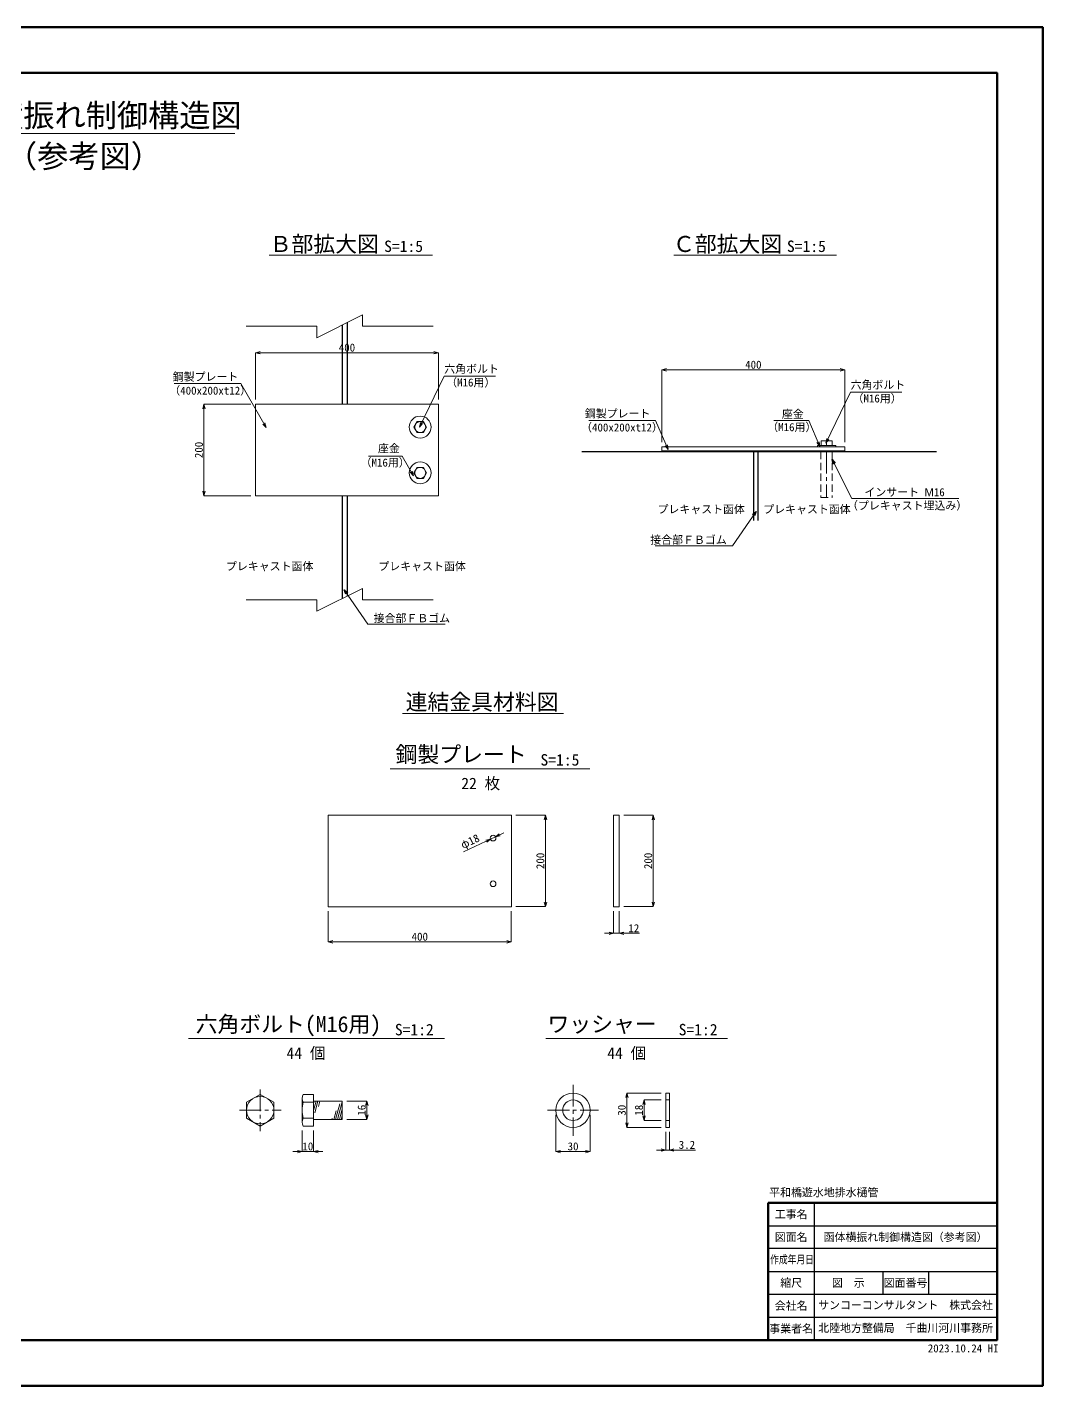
# Model space of a CAD drawing. Header units: millimetres. Extents: x 0 to 25230, y 0 to 17820.
# Drawn here: x 11911 to 25230, y 0 to 17820 of the extents above; entities that cross this region are included whole.
import ezdxf
from ezdxf.enums import TextEntityAlignment as Align

# ---------------------------------------------------------------- set-up
doc = ezdxf.new("R2010")
doc.units = ezdxf.units.MM
doc.header["$LTSCALE"] = 30
doc.linetypes.add('CENTER2', pattern=[28.575, 19.05, -3.175, 3.175, -3.175])
doc.linetypes.add('HIDDEN2', pattern=[4.7625, 3.175, -1.5875])
for name, color, linetype, lineweight in [('0その他', 7, 'Continuous', 13), ('0タイトル', 7, 'Continuous', 13), ('0中心線', 7, 'CENTER2', 5), ('0寸法', 7, 'Continuous', 5), ('0文字', 41, 'Continuous', 5), ('1Pca-BOX', 3, 'Continuous', 25), ('3インサート', 32, 'Continuous', 13), ('3金具', 243, 'Continuous', 13), ('D-TTL', 2, 'Continuous', 50), ('D-TTL-FRAM', 2, 'Continuous', 50), ('D-TTL-LINE', 7, 'Continuous', 25), ('D-TTL-TXT', 7, 'Continuous', 25)]:
    doc.layers.add(name, color=color, linetype=linetype, lineweight=lineweight)
doc.styles.get("Standard").update_dxf_attribs({"font": 'MS Gothic.ttf'})
doc.styles.add('寸法文字', font='MS Gothic.ttf')
doc.dimstyles.new('1／2', dxfattribs={"dimscale": 30, "dimtxt": 3.5, "dimasz": 2, "dimexe": 0, "dimexo": 2, "dimgap": 0.5, "dimtad": 1, "dimdec": 1, "dimlfac": 0.066667, "dimzin": 9, "dimdsep": 46, "dimtxsty": '寸法文字', "dimblk": 'OPEN30', "dimcen": 2.5, "dimclrd": 256, "dimclre": 256, "dimclrt": 256, "dimadec": 0, "dimazin": 0, "dimtfac": 1, "dimtdec": 1, "dimtmove": 0, "dimatfit": 3, "dimldrblk": 'OPEN30', "dimfxl": 1, "dimlwd": -1, "dimlwe": -1, "dimarcsym": 0})
doc.dimstyles.new('1／5', dxfattribs={"dimscale": 30, "dimtxt": 3.5, "dimasz": 2, "dimexe": 0, "dimexo": 2, "dimgap": 0.5, "dimtad": 1, "dimdec": 0, "dimlfac": 0.166667, "dimzin": 1, "dimdsep": 46, "dimtxsty": '寸法文字', "dimblk": 'OPEN30', "dimcen": 2.5, "dimclrd": 256, "dimclre": 256, "dimclrt": 256, "dimadec": 0, "dimazin": 0, "dimtfac": 1, "dimtdec": 0, "dimtmove": 0, "dimatfit": 3, "dimldrblk": 'OPEN30', "dimfxl": 1, "dimlwd": -1, "dimlwe": -1, "dimarcsym": 0})
doc.dimstyles.get("Standard").update_dxf_attribs({"dimscale": 30, "dimtxt": 3.5, "dimasz": 2, "dimexe": 0, "dimexo": 2, "dimgap": 0.5, "dimtad": 1, "dimdec": 0, "dimzin": 1, "dimdsep": 46, "dimtxsty": 'Standard', "dimblk": 'OPEN30', "dimcen": 2.5, "dimclrd": 256, "dimclre": 256, "dimclrt": 256, "dimadec": 0, "dimazin": 0, "dimtfac": 1, "dimtdec": 0, "dimtmove": 0, "dimatfit": 3, "dimldrblk": 'OPEN30', "dimfxl": 1, "dimlwd": -1, "dimlwe": -1, "dimarcsym": 0})

# ---------------------------------------------------------------- blocks, each defined once
blk = doc.blocks.new('_Open30')
at = {"color": 0, "linetype": 'ByBlock', "lineweight": -2}
for p, q in [((-1, 0.27), (0, 0)), ((0, 0), (-1, -0.27)), ((0, 0), (-1, 0))]:
    blk.add_line(p, q, dxfattribs=at)
blk = doc.blocks.new('*D1')
at = {"layer": '0寸法', "transparency": 16777216}
for p, q in [((20234, 12376), (20234, 13325)), ((22574, 13325), (20294, 13325)), ((22634, 12376), (22634, 13325))]:
    blk.add_line(p, q, dxfattribs=at)
at = {"layer": 'Defpoints', "color": 0, "transparency": 16777216}
for p in [(20234, 13325), (20234, 12316), (22634, 12316)]:
    blk.add_point(p, dxfattribs=at)
at = {"layer": '0寸法', "transparency": 16777216, "xscale": 60, "yscale": 60, "zscale": 60, "rotation": 180}
blk.add_blockref('_Open30', (20234, 13325), dxfattribs=at)
at = {"layer": '0寸法', "transparency": 16777216, "xscale": 60, "yscale": 60, "zscale": 60}
blk.add_blockref('_Open30', (22634, 13325), dxfattribs=at)
at = {"layer": '0寸法', "transparency": 16777216, "insert": (21434, 13393), "char_height": 105, "attachment_point": 5, "style": '寸法文字'}
blk.add_mtext('400', dxfattribs=at)
blk = doc.blocks.new('*D2')
at = {"layer": '0寸法', "transparency": 16777216}
for p, q in [((14905, 12935), (14905, 13550)), ((14965, 13550), (17245, 13550)), ((17305, 12935), (17305, 13550))]:
    blk.add_line(p, q, dxfattribs=at)
at = {"layer": 'Defpoints', "color": 0, "transparency": 16777216}
for p in [(17305, 13550), (14905, 12875), (17305, 12875)]:
    blk.add_point(p, dxfattribs=at)
at = {"layer": '0寸法', "transparency": 16777216, "xscale": 60, "yscale": 60, "zscale": 60, "rotation": 180}
blk.add_blockref('_Open30', (14905, 13550), dxfattribs=at)
at = {"layer": '0寸法', "transparency": 16777216, "xscale": 60, "yscale": 60, "zscale": 60}
blk.add_blockref('_Open30', (17305, 13550), dxfattribs=at)
at = {"layer": '0寸法', "transparency": 16777216, "insert": (16105, 13617), "char_height": 105, "attachment_point": 5, "style": '寸法文字'}
blk.add_mtext('400', dxfattribs=at)
blk = doc.blocks.new('*D3')
at = {"layer": '0寸法', "transparency": 16777216}
for p, q in [((14845, 12875), (14230, 12875)), ((14230, 12815), (14230, 11735)), ((14845, 11675), (14230, 11675))]:
    blk.add_line(p, q, dxfattribs=at)
at = {"layer": 'Defpoints', "color": 0, "transparency": 16777216}
for p in [(14905, 12875), (14230, 11675), (14905, 11675)]:
    blk.add_point(p, dxfattribs=at)
at = {"layer": '0寸法', "transparency": 16777216, "xscale": 60, "yscale": 60, "zscale": 60}
for p, rotation in [((14230, 12875), 90), ((14230, 11675), 270)]:
    blk.add_blockref('_Open30', p, dxfattribs=dict(at, rotation=rotation))
at = {"layer": '0寸法', "transparency": 16777216, "insert": (14163, 12275), "char_height": 105, "attachment_point": 5, "rotation": 90, "style": '寸法文字'}
blk.add_mtext('200', dxfattribs=at)
blk = doc.blocks.new('*D4')
at = {"layer": '0寸法', "transparency": 16777216}
for p, q in [((19734, 7485), (20122, 7485)), ((20122, 7425), (20122, 6345)), ((19734, 6285), (20122, 6285))]:
    blk.add_line(p, q, dxfattribs=at)
at = {"layer": 'Defpoints', "color": 0, "transparency": 16777216}
for p in [(19674, 7485), (19674, 6285), (20122, 6285)]:
    blk.add_point(p, dxfattribs=at)
at = {"layer": '0寸法', "transparency": 16777216, "xscale": 60, "yscale": 60, "zscale": 60}
for p, rotation in [((20122, 7485), 90), ((20122, 6285), 270)]:
    blk.add_blockref('_Open30', p, dxfattribs=dict(at, rotation=rotation))
at = {"layer": '0寸法', "transparency": 16777216, "insert": (20055, 6885), "char_height": 105, "attachment_point": 5, "rotation": 90, "style": '寸法文字'}
blk.add_mtext('200', dxfattribs=at)
blk = doc.blocks.new('*D5')
at = {"layer": '0寸法', "transparency": 16777216}
for p, q in [((19602, 6225), (19602, 5935)), ((19674, 6225), (19674, 5935)), ((19542, 5935), (19482, 5935)), ((19602, 5935), (19674, 5935)), ((19734, 5935), (19940, 5935))]:
    blk.add_line(p, q, dxfattribs=at)
at = {"layer": 'Defpoints', "color": 0, "transparency": 16777216}
for p in [(19602, 6285), (19674, 6285), (19674, 5935)]:
    blk.add_point(p, dxfattribs=at)
at = {"layer": '0寸法', "transparency": 16777216, "xscale": 60, "yscale": 60, "zscale": 60}
blk.add_blockref('_Open30', (19602, 5935), dxfattribs=at)
at = {"layer": '0寸法', "transparency": 16777216, "xscale": 60, "yscale": 60, "zscale": 60, "rotation": 180}
blk.add_blockref('_Open30', (19674, 5935), dxfattribs=at)
at = {"layer": '0寸法', "transparency": 16777216, "insert": (19867, 6002), "char_height": 105, "attachment_point": 5, "style": '寸法文字'}
blk.add_mtext('12', dxfattribs=at)
blk = doc.blocks.new('*D6')
at = {"layer": '0寸法', "transparency": 16777216}
for p, q in [((18320, 7485), (18709, 7485)), ((18709, 7425), (18709, 6345)), ((18320, 6285), (18709, 6285))]:
    blk.add_line(p, q, dxfattribs=at)
at = {"layer": 'Defpoints', "color": 0, "transparency": 16777216}
for p in [(18260, 7485), (18260, 6285), (18709, 6285)]:
    blk.add_point(p, dxfattribs=at)
at = {"layer": '0寸法', "transparency": 16777216, "xscale": 60, "yscale": 60, "zscale": 60}
for p, rotation in [((18709, 7485), 90), ((18709, 6285), 270)]:
    blk.add_blockref('_Open30', p, dxfattribs=dict(at, rotation=rotation))
at = {"layer": '0寸法', "transparency": 16777216, "insert": (18641, 6885), "char_height": 105, "attachment_point": 5, "rotation": 90, "style": '寸法文字'}
blk.add_mtext('200', dxfattribs=at)
blk = doc.blocks.new('*D7')
at = {"layer": '0寸法', "transparency": 16777216}
for p, q in [((15860, 6225), (15860, 5824)), ((18260, 6225), (18260, 5824)), ((15920, 5824), (18200, 5824))]:
    blk.add_line(p, q, dxfattribs=at)
at = {"layer": 'Defpoints', "color": 0, "transparency": 16777216}
for p in [(15860, 6285), (18260, 6285), (18260, 5824)]:
    blk.add_point(p, dxfattribs=at)
at = {"layer": '0寸法', "transparency": 16777216, "xscale": 60, "yscale": 60, "zscale": 60, "rotation": 180}
blk.add_blockref('_Open30', (15860, 5824), dxfattribs=at)
at = {"layer": '0寸法', "transparency": 16777216, "xscale": 60, "yscale": 60, "zscale": 60}
blk.add_blockref('_Open30', (18260, 5824), dxfattribs=at)
at = {"layer": '0寸法', "transparency": 16777216, "insert": (17060, 5891), "char_height": 105, "attachment_point": 5, "style": '寸法文字'}
blk.add_mtext('400', dxfattribs=at)
blk = doc.blocks.new('*D8')
at = {"layer": '0寸法', "ltscale": 20, "transparency": 16777216}
for p, q in [((15517, 3347), (15517, 3072)), ((15667, 3347), (15667, 3072)), ((15457, 3072), (15397, 3072)), ((15667, 3072), (15517, 3072)), ((15727, 3072), (15787, 3072))]:
    blk.add_line(p, q, dxfattribs=at)
at = {"layer": 'Defpoints', "color": 0, "ltscale": 20, "transparency": 16777216}
for p in [(15517, 3407), (15667, 3407), (15517, 3072)]:
    blk.add_point(p, dxfattribs=at)
at = {"layer": '0寸法', "ltscale": 20, "transparency": 16777216, "xscale": 60, "yscale": 60, "zscale": 60}
blk.add_blockref('_Open30', (15517, 3072), dxfattribs=at)
at = {"layer": '0寸法', "ltscale": 20, "transparency": 16777216, "xscale": 60, "yscale": 60, "zscale": 60, "rotation": 180}
blk.add_blockref('_Open30', (15667, 3072), dxfattribs=at)
at = {"layer": '0寸法', "ltscale": 20, "transparency": 16777216, "insert": (15592, 3140), "char_height": 105, "attachment_point": 5, "style": '寸法文字'}
blk.add_mtext('10', dxfattribs=at)
blk = doc.blocks.new('*D9')
at = {"layer": '0寸法', "ltscale": 20, "transparency": 16777216}
for p, q in [((16102, 3735), (16366, 3735)), ((16366, 3675), (16366, 3555)), ((16102, 3495), (16366, 3495))]:
    blk.add_line(p, q, dxfattribs=at)
at = {"layer": 'Defpoints', "color": 0, "ltscale": 20, "transparency": 16777216}
for p in [(16042, 3735), (16042, 3495), (16366, 3495)]:
    blk.add_point(p, dxfattribs=at)
at = {"layer": '0寸法', "ltscale": 20, "transparency": 16777216, "xscale": 60, "yscale": 60, "zscale": 60}
for p, rotation in [((16366, 3735), 90), ((16366, 3495), 270)]:
    blk.add_blockref('_Open30', p, dxfattribs=dict(at, rotation=rotation))
at = {"layer": '0寸法', "ltscale": 20, "transparency": 16777216, "insert": (16298, 3615), "char_height": 105, "attachment_point": 5, "rotation": 90, "style": '寸法文字'}
blk.add_mtext('16', dxfattribs=at)
blk = doc.blocks.new('*D10')
at = {"layer": '0寸法', "ltscale": 20, "transparency": 16777216}
for p, q in [((18845, 3555), (18845, 3072)), ((19295, 3555), (19295, 3072)), ((18905, 3072), (19235, 3072))]:
    blk.add_line(p, q, dxfattribs=at)
at = {"layer": 'Defpoints', "color": 0, "ltscale": 20, "transparency": 16777216}
for p in [(18845, 3615), (19295, 3615), (19295, 3072)]:
    blk.add_point(p, dxfattribs=at)
at = {"layer": '0寸法', "ltscale": 20, "transparency": 16777216, "xscale": 60, "yscale": 60, "zscale": 60, "rotation": 180}
blk.add_blockref('_Open30', (18845, 3072), dxfattribs=at)
at = {"layer": '0寸法', "ltscale": 20, "transparency": 16777216, "xscale": 60, "yscale": 60, "zscale": 60}
blk.add_blockref('_Open30', (19295, 3072), dxfattribs=at)
at = {"layer": '0寸法', "ltscale": 20, "transparency": 16777216, "insert": (19070, 3140), "char_height": 105, "attachment_point": 5, "style": '寸法文字'}
blk.add_mtext('30', dxfattribs=at)
blk = doc.blocks.new('*D11')
at = {"layer": '0寸法', "ltscale": 20, "transparency": 16777216}
for p, q in [((20225, 3750), (20001, 3750)), ((20001, 3690), (20001, 3540)), ((20225, 3480), (20001, 3480))]:
    blk.add_line(p, q, dxfattribs=at)
at = {"layer": 'Defpoints', "color": 0, "ltscale": 20, "transparency": 16777216}
for p in [(20285, 3750), (20001, 3480), (20285, 3480)]:
    blk.add_point(p, dxfattribs=at)
at = {"layer": '0寸法', "ltscale": 20, "transparency": 16777216, "xscale": 60, "yscale": 60, "zscale": 60}
for p, rotation in [((20001, 3750), 90), ((20001, 3480), 270)]:
    blk.add_blockref('_Open30', p, dxfattribs=dict(at, rotation=rotation))
at = {"layer": '0寸法', "ltscale": 20, "transparency": 16777216, "insert": (19934, 3615), "char_height": 105, "attachment_point": 5, "rotation": 90, "style": '寸法文字'}
blk.add_mtext('18', dxfattribs=at)
blk = doc.blocks.new('*D12')
at = {"layer": '0寸法', "ltscale": 20, "transparency": 16777216}
for p, q in [((20225, 3840), (19777, 3840)), ((19777, 3780), (19777, 3450)), ((20225, 3390), (19777, 3390))]:
    blk.add_line(p, q, dxfattribs=at)
at = {"layer": 'Defpoints', "color": 0, "ltscale": 20, "transparency": 16777216}
for p in [(20285, 3840), (19777, 3390), (20285, 3390)]:
    blk.add_point(p, dxfattribs=at)
at = {"layer": '0寸法', "ltscale": 20, "transparency": 16777216, "xscale": 60, "yscale": 60, "zscale": 60}
for p, rotation in [((19777, 3840), 90), ((19777, 3390), 270)]:
    blk.add_blockref('_Open30', p, dxfattribs=dict(at, rotation=rotation))
at = {"layer": '0寸法', "ltscale": 20, "transparency": 16777216, "insert": (19709, 3615), "char_height": 105, "attachment_point": 5, "rotation": 90, "style": '寸法文字'}
blk.add_mtext('30', dxfattribs=at)
blk = doc.blocks.new('*D13')
at = {"layer": '0寸法', "ltscale": 20, "transparency": 16777216}
for p, q in [((20285, 3330), (20285, 3092)), ((20333, 3330), (20333, 3092)), ((20225, 3092), (20165, 3092)), ((20285, 3092), (20333, 3092)), ((20393, 3092), (20674, 3092))]:
    blk.add_line(p, q, dxfattribs=at)
at = {"layer": 'Defpoints', "color": 0, "ltscale": 20, "transparency": 16777216}
for p in [(20285, 3390), (20333, 3390), (20285, 3092)]:
    blk.add_point(p, dxfattribs=at)
at = {"layer": '0寸法', "ltscale": 20, "transparency": 16777216, "xscale": 60, "yscale": 60, "zscale": 60}
blk.add_blockref('_Open30', (20285, 3092), dxfattribs=at)
at = {"layer": '0寸法', "ltscale": 20, "transparency": 16777216, "xscale": 60, "yscale": 60, "zscale": 60, "rotation": 180}
blk.add_blockref('_Open30', (20333, 3092), dxfattribs=at)
at = {"layer": '0寸法', "ltscale": 20, "transparency": 16777216, "insert": (20563, 3160), "char_height": 105, "attachment_point": 5, "style": '寸法文字'}
blk.add_mtext('3.2', dxfattribs=at)
blk = doc.blocks.new('*D14')
at = {"layer": '0寸法', "transparency": 16777216}
for p, q in [((17635, 7003), (17932, 7143)), ((18054, 7201), (17987, 7169)), ((18109, 7226), (18163, 7252))]:
    blk.add_line(p, q, dxfattribs=at)
at = {"layer": 'Defpoints', "color": 0, "transparency": 16777216}
for p in [(17987, 7169), (18054, 7201)]:
    blk.add_point(p, dxfattribs=at)
at = {"layer": '0寸法', "transparency": 16777216, "xscale": 60, "yscale": 60, "zscale": 60}
for p, rotation in [((17987, 7169), 25.1723383994005), ((18054, 7201), 205.1723383994005)]:
    blk.add_blockref('_Open30', p, dxfattribs=dict(at, rotation=rotation))
at = {"layer": '0寸法', "transparency": 16777216, "insert": (17724, 7129), "char_height": 105, "attachment_point": 5, "rotation": 25.1723, "style": '寸法文字'}
blk.add_mtext('φ18', dxfattribs=at)

msp = doc.modelspace()

# ---------------------------------------------------------------- hatches: boundary and pattern name
at = {"layer": '0その他', "ltscale": 20}
h = msp.add_hatch(dxfattribs=at)
h.set_pattern_fill('ANSI31', color=256, scale=7.5, angle=30, style=0)
h.set_pattern_definition([(75, (-5888.57, 15721.788), (-23.001109, 6.163129), [])])
h.paths.add_polyline_path([(15769.9, 3734.82), (15667.17, 3734.82), (15667.17, 3551.58)])
h.paths.add_polyline_path([(16042.17, 3734.82), (16029.38, 3734.82), (15902.4, 3494.82), (16042.17, 3494.82)])

# ---------------------------------------------------------------- linework, layer by layer
at = {"layer": '0その他'}
for p, q in [((15709.43, 13746.25), (16309.43, 14046.25)), ((16309.43, 14046.25), (16309.43, 13896.25)), ((15709.43, 13896.25), (14784.43, 13896.25)), ((15709.43, 13746.25), (15709.43, 13896.25)), ((17234.43, 13896.25), (16309.43, 13896.25)), ((15709.43, 10159.05), (16309.43, 10459.05)), ((16309.43, 10459.05), (16309.43, 10309.05)), ((15709.43, 10309.05), (14784.43, 10309.05)), ((15709.43, 10159.05), (15709.43, 10309.05)), ((17234.43, 10309.05), (16309.43, 10309.05))]:
    msp.add_line(p, q, dxfattribs=at)
at = {"layer": '0タイトル'}
for p, q in [((10593.31, 16427.03), (14636.69, 16427.03)), ((17226.7, 14829.47), (15084.26, 14829.47)), ((22525.86, 14829.47), (20392.16, 14829.47)), ((18944.91, 8816.64), (16831.83, 8816.64)), ((19290.71, 8093.26), (16671.99, 8093.26)), ((17383.89, 4555.12), (14025.63, 4555.12)), ((21094.57, 4555.12), (18710.69, 4555.12))]:
    msp.add_line(p, q, dxfattribs=at)
at = {"layer": '0中心線', "ltscale": 0.5}
for p, q in [((22394.01, 12249.7), (22394.01, 11649.7)), ((19069.9, 3949.37), (19069.9, 3280.27)), ((14967.74, 3887.39), (14967.74, 3342.26)), ((14695.17, 3614.82), (15240.3, 3614.82)), ((18735.35, 3614.82), (19404.45, 3614.82))]:
    msp.add_line(p, q, dxfattribs=at)
at = {"layer": '1Pca-BOX'}
for p, q in [((16045.48, 12874.59), (16045.48, 13914.28)), ((16105.48, 13944.28), (16105.48, 12874.59)), ((23835.93, 12249.7), (19185.53, 12249.7)), ((21434.01, 12249.7), (21434.01, 11349.7)), ((21494.01, 12249.7), (21494.01, 11349.7)), ((16045.48, 10327.08), (16045.48, 11674.59)), ((16105.48, 11674.59), (16105.48, 10357.08))]:
    msp.add_line(p, q, dxfattribs=at)
at = {"layer": '3インサート', "linetype": 'HIDDEN2'}
for p, q in [((22319.01, 12249.7), (22319.01, 11649.7)), ((22469.01, 12249.7), (22469.01, 11649.7)), ((22319.01, 11649.7), (22469.01, 11649.7))]:
    msp.add_line(p, q, dxfattribs=at)
at = {"layer": '3金具'}
for p, q in [((14905.48, 12874.59), (14905.48, 11674.59)), ((17305.48, 12874.59), (14905.48, 12874.59)), ((17305.48, 12874.59), (17305.48, 11674.59)), ((17023.91, 12646.59), (16982.34, 12574.59)), ((17023.91, 12502.59), (16982.34, 12574.59)), ((17107.05, 12646.59), (17023.91, 12646.59)), ((17107.05, 12502.59), (17023.91, 12502.59)), ((17107.05, 12646.59), (17148.62, 12574.59)), ((17107.05, 12502.59), (17148.62, 12574.59)), ((20234.01, 12315.7), (20234.01, 12261.7)), ((20234.01, 12315.7), (22634.01, 12315.7)), ((22274.01, 12315.7), (22274.01, 12334.9)), ((22514.01, 12334.9), (22274.01, 12334.9)), ((22322.01, 12394.9), (22466.01, 12394.9)), ((22322.01, 12394.9), (22322.01, 12334.9)), ((22394.01, 12394.9), (22394.01, 12334.9)), ((22466.01, 12334.9), (22466.01, 12394.9)), ((22514.01, 12315.7), (22514.01, 12334.9)), ((22634.01, 12315.7), (22634.01, 12261.7)), ((20234.01, 12261.7), (22634.01, 12261.7)), ((17023.91, 12046.59), (16982.34, 11974.59)), ((17023.91, 11902.59), (16982.34, 11974.59)), ((17107.05, 12046.59), (17023.91, 12046.59)), ((17107.05, 12046.59), (17148.62, 11974.59)), ((17107.05, 11902.59), (17148.62, 11974.59)), ((17107.05, 11902.59), (17023.91, 11902.59)), ((17305.48, 11674.59), (14905.48, 11674.59)), ((15860.49, 7484.55), (15860.49, 6284.55)), ((15860.49, 7484.55), (18260.49, 7484.55)), ((18260.49, 7484.55), (18260.49, 6284.55)), ((19601.97, 7484.55), (19601.97, 6284.55)), ((19601.97, 7484.55), (19673.97, 7484.55)), ((19673.97, 7484.55), (19673.97, 6284.55)), ((15860.49, 6284.55), (18260.49, 6284.55)), ((19601.97, 6284.55), (19673.97, 6284.55)), ((15517.17, 3458.94), (15517.17, 3770.71)), ((15532.17, 3822.67), (15667.17, 3822.67)), ((15667.17, 3406.98), (15667.17, 3822.67)), ((20284.64, 3839.82), (20332.64, 3839.82)), ((20284.64, 3839.82), (20284.64, 3389.82)), ((20284.64, 3749.82), (20332.64, 3749.82)), ((20332.64, 3839.82), (20332.64, 3389.82)), ((15532.17, 3718.75), (15667.17, 3718.75)), ((16042.17, 3734.82), (15667.17, 3734.82)), ((16042.17, 3494.82), (16042.17, 3734.82)), ((15532.17, 3510.9), (15667.17, 3510.9)), ((15532.17, 3406.98), (15667.17, 3406.98)), ((16042.17, 3494.82), (15667.17, 3494.82)), ((20284.64, 3479.82), (20332.64, 3479.82)), ((20284.64, 3389.82), (20332.64, 3389.82))]:
    msp.add_line(p, q, dxfattribs=at)
msp.add_lwpolyline([(14787.74, 3510.9), (14967.74, 3406.98), (15147.74, 3510.9), (15147.74, 3718.75), (14967.74, 3822.67), (14787.74, 3718.75)], close=True, dxfattribs=at)
for centre, radius in [((17065.48, 12574.59), 144), ((17065.48, 12574.59), 72), ((17065.48, 11974.59), 144), ((17065.48, 11974.59), 72), ((18020.49, 7184.55), 37.5), ((18020.49, 6584.55), 37.5), ((14967.74, 3614.82), 180), ((19069.9, 3614.82), 225), ((19069.9, 3614.82), 135)]:
    msp.add_circle(centre, radius, dxfattribs=at)
for centre, radius, start, end in [((15614.67, 3770.71), 97.5, 147.795772, 212.204228), ((15884.67, 3614.82), 367.5, 163.573579, 196.426421), ((15614.67, 3458.94), 97.5, 147.795772, 212.204228)]:
    msp.add_arc(centre, radius, start, end, dxfattribs=at)
at = {"layer": 'D-TTL'}
for points in [[(0, 0), (25230, 0), (25230, 17820), (0, 17820)], [(600, 600), (24630, 600), (24630, 17220), (600, 17220)]]:
    msp.add_lwpolyline(points, close=True, dxfattribs=at)
at = {"layer": 'D-TTL-FRAM'}
for p, q in [((21630, 2400), (24630, 2400)), ((21630, 600), (21630, 2400))]:
    msp.add_line(p, q, dxfattribs=at)
at = {"layer": 'D-TTL-LINE'}
for p, q in [((22230, 2400), (22230, 600)), ((21630, 2100), (24630, 2100)), ((24630, 1800), (21630, 1800)), ((21630, 1500), (24630, 1500)), ((23130, 1500), (23130, 1200)), ((23730, 1500), (23730, 1200)), ((24630, 1200), (21630, 1200)), ((21630, 900), (24630, 900))]:
    msp.add_line(p, q, dxfattribs=at)

# ---------------------------------------------------------------- texts
at = {"layer": '0タイトル'}
for s, height, p in [('函体横振れ制御構造図', 300, (10632.48, 16512.03)), ('（参考図）', 300, (11633.06, 15978.32)), ('Ｂ部拡大図', 210, (15091.59, 14871.15)), ('S=1:5', 150, (16592.48, 14871.15)), ('Ｃ部拡大図', 210, (20380.36, 14871.15)), ('S=1:5', 150, (21874.7, 14871.15)), ('連結金具材料図', 210, (16873.94, 8864.73)), ('S=1:5', 150, (18642.44, 8134.94)), ('S=1:2', 150, (16732.85, 4596.8)), ('S=1:2', 150, (20454.73, 4596.8))]:
    msp.add_text(s, height=height, dxfattribs=at).set_placement(p)
for s, p in [('鋼製プレート', (17601.58, 8114.38)), ('六角ボルト(M16用)', (15337.4, 4576.24)), ('ワッシャー', (19450.95, 4576.24))]:
    msp.add_text(s, height=210, dxfattribs=at).set_placement(p, align=Align.BOTTOM_CENTER)
at = {"layer": '0文字'}
for s, p in [('（M16用）', (17406.38, 13107.31)), ('（400x200xt12）', (13775.32, 13000.45)), ('（M16用）', (22734.91, 12897.62)), ('（400x200xt12）', (19175.41, 12517.01)), ('（M16用）', (21616.32, 12521.33)), ('（M16用）', (16283.88, 12057.08)), ('（プレキャスト埋込み）', (22663.17, 11492.87)), ('プレキャスト函体', (20177.72, 11444.31)), ('プレキャスト函体', (21564.43, 11444.31)), ('プレキャスト函体', (14518.49, 10696.4)), ('プレキャスト函体', (16517.05, 10696.4))]:
    msp.add_text(s, height=105, dxfattribs=at).set_placement(p)
for s, p in [('22 枚', (17859.8, 7781.35)), ('44 個', (15567.68, 4243.21)), ('44 個', (19773.56, 4243.21))]:
    msp.add_text(s, height=150, dxfattribs=at).set_placement(p, align=Align.BOTTOM_CENTER)
at = {"layer": '0文字', "char_height": 105}
for s, insert, attachment_point in [('六角ボルト', (17380.56, 13272.96), 7), ('鋼製プレート', (14679.2, 13170.24), 9), ('六角ボルト', (22709.09, 13063.27), 7), ('鋼製プレート', (20083.34, 12687.49), 9), ('座金', (22094.57, 12682.12), 9), ('座金', (16798.51, 12230.91), 9), ('インサート {\\fArial|b0|i0|c0|p32;M}16', (22891.11, 11661.68), 7), ('接合部ＦＢゴム', (21084.94, 11031.17), 9), ('接合部ＦＢゴム', (16454.55, 10003.42), 7)]:
    msp.add_mtext(s, dxfattribs=dict(at, insert=insert, attachment_point=attachment_point))
at = {"layer": 'D-TTL-TXT', "style": '寸法文字'}
msp.add_text('平和橋遊水地排水樋管', height=105, dxfattribs=at).set_placement((21641.91, 2452.68), align=Align.BOTTOM_LEFT)
for s, p in [('工事名', (21930, 2250)), ('図面名', (21930, 1950)), ('函体横振れ制御構造図（参考図）', (23430, 1950)), ('縮尺', (21930, 1350)), ('図\u3000示', (22680, 1350)), ('図面番号', (23430, 1350)), ('会社名', (21930, 1050)), ('事業者名', (21930, 750))]:
    msp.add_text(s, height=105, dxfattribs=at).set_placement(p, align=Align.MIDDLE_CENTER)
at = {"layer": 'D-TTL-TXT', "style": '寸法文字', "width": 0.84179}
msp.add_text('作成年月日', height=105, dxfattribs=at).set_placement((21654.19, 1604.05), (22228.49, 1604.05), align=Align.FIT)
at = {"layer": 'D-TTL-TXT', "color": 7, "style": '寸法文字'}
for s, p in [('サンコーコンサルタント\u3000株式会社', (23430, 1058.59)), ('北陸地方整備局  千曲川河川事務所', (23430, 758.59))]:
    msp.add_text(s, height=105, dxfattribs=at).set_placement(p, align=Align.MIDDLE_CENTER)
at = {"layer": 'Defpoints', "style": '寸法文字'}
msp.add_text('2023.10.24 HI', height=105, dxfattribs=at).set_placement((24185.49, 490.79), align=Align.MIDDLE)

# ---------------------------------------------------------------- dimensions: what is measured, and where the dimension line sits
at = {"layer": '0寸法'}
for base, p1, p2, picture, middle in [((17305.48, 13549.59), (14905.48, 12874.59), (17305.48, 12874.59), '*D2', (16105.48, 13617.09)), ((18260.49, 5823.92), (15860.49, 6284.55), (18260.49, 6284.55), '*D7', (17060.49, 5891.42))]:
    dim = msp.add_linear_dim(base=base, p1=p1, p2=p2, dimstyle='1／5', dxfattribs=at)
    dim.commit()
    dim.dimension.update_dxf_attribs({"geometry": picture, "text_midpoint": middle})
for base, p1, p2, angle, picture, middle in [((20234.01, 13325.28), (22634.01, 12315.7), (20234.01, 12315.7), 180, '*D1', (21434.01, 13392.78)), ((14230.48, 11674.59), (14905.48, 12874.59), (14905.48, 11674.59), 90, '*D3', (14162.98, 12274.59)), ((18708.59, 6284.55), (18260.49, 7484.55), (18260.49, 6284.55), 90, '*D6', (18641.09, 6884.55)), ((20122.07, 6284.55), (19673.97, 7484.55), (19673.97, 6284.55), 90, '*D4', (20054.57, 6884.55))]:
    dim = msp.add_linear_dim(base=base, p1=p1, p2=p2, angle=angle, dimstyle='1／5', dxfattribs=at)
    dim.commit()
    dim.dimension.update_dxf_attribs({"geometry": picture, "text_midpoint": middle})
dim = msp.add_diameter_dim_2p(p1=(18054.42, 7200.5), p2=(17986.55, 7168.6), text='φ18', dimstyle='1／5', dxfattribs=at)
dim.commit()
dim.dimension.update_dxf_attribs({"geometry": '*D14', "text_midpoint": (17724.22, 7129.32)})
dim = msp.add_linear_dim(base=(19673.97, 5934.64), p1=(19601.97, 6284.55), p2=(19673.97, 6284.55), dimstyle='1／5', dxfattribs=at)
dim.commit()
dim.dimension.update_dxf_attribs({"geometry": '*D5', "text_midpoint": (19866.8, 5934.64), "dimtype": 160})
at = {"layer": '0寸法', "ltscale": 20}
for base, p1, p2, picture, middle in [((19776.69, 3389.82), (20284.64, 3839.82), (20284.64, 3389.82), '*D12', (19709.19, 3614.82)), ((20001.19, 3479.82), (20284.64, 3749.82), (20284.64, 3479.82), '*D11', (19933.69, 3614.82)), ((16365.63, 3494.82), (16042.17, 3734.82), (16042.17, 3494.82), '*D9', (16298.13, 3614.82))]:
    dim = msp.add_linear_dim(base=base, p1=p1, p2=p2, angle=90, dimstyle='1／2', override={"dimexo": 2}, dxfattribs=at)
    dim.commit()
    dim.dimension.update_dxf_attribs({"geometry": picture, "text_midpoint": middle})
for base, p1, p2, picture, middle in [((19294.9, 3072.41), (18844.9, 3614.82), (19294.9, 3614.82), '*D10', (19069.9, 3139.91)), ((15517.17, 3072.41), (15667.17, 3406.98), (15517.17, 3406.98), '*D8', (15592.17, 3139.91))]:
    dim = msp.add_linear_dim(base=base, p1=p1, p2=p2, dimstyle='1／2', override={"dimexo": 2}, dxfattribs=at)
    dim.commit()
    dim.dimension.update_dxf_attribs({"geometry": picture, "text_midpoint": middle})
dim = msp.add_linear_dim(base=(20284.64, 3092.45), p1=(20332.64, 3389.82), p2=(20284.64, 3389.82), dimstyle='1／2', override={"dimexo": 2}, dxfattribs=at)
dim.commit()
dim.dimension.update_dxf_attribs({"geometry": '*D13', "text_midpoint": (20563.31, 3092.45), "dimtype": 160})

# ---------------------------------------------------------------- leaders
at = {"layer": '0文字'}
for points in [[(17057.24, 12573.01), (17381.01, 13241.4), (18052.13, 13241.4)], [(15045.08, 12570.76), (14713.51, 13145.06), (13839.33, 13145.06)], [(22385.77, 12363.32), (22709.54, 13031.71), (23380.66, 13031.71)], [(20316.6, 12280.96), (20152.34, 12660.03), (19278.15, 12660.03)], [(22304.31, 12321.24), (22163.57, 12660.03), (21702.01, 12660.03)], [(16977.2, 11937.14), (16829.05, 12193.73), (16385.97, 12193.73)]]:
    msp.add_leader(points, dimstyle='standard', override={"dimasz": 2, "dimclrd": 256, "dimldrblk": 'Open30'}, dxfattribs=at)
msp.add_leader([(22467.69, 12150.06), (22725.47, 11637.21), (24126.74, 11637.21)], dimstyle='1／5', dxfattribs=at)
at = {"layer": '0文字', "annotation_type": 0, "has_hookline": 1, "text_width": 939.67}
for points, hookline_direction in [([(21471.89, 11468.88), (21159.94, 11016.17), (21099.94, 11016.17)], 1), ([(16067.6, 10441.13), (16379.55, 9988.42), (16439.55, 9988.42)], 0)]:
    msp.add_leader(points, dimstyle='1／5', dxfattribs=dict(at, hookline_direction=hookline_direction))

doc.saveas('drawing.dxf')
